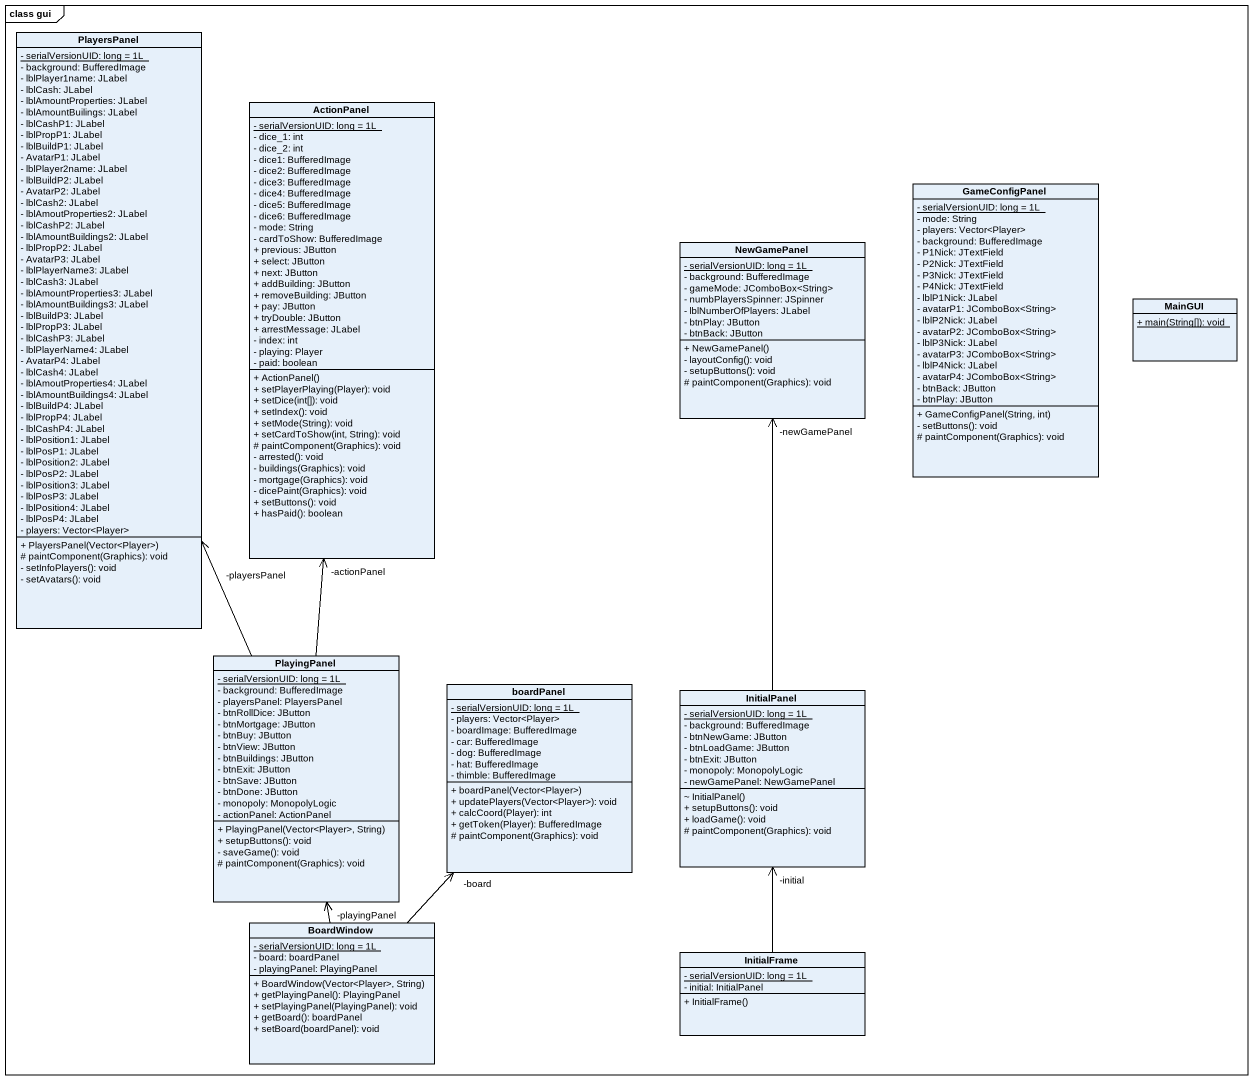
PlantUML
@startuml
mainframe class gui
hide circle
hide empty members
skinparam classAttributeIconSize 0
class PlayersPanel {
  {static} - serialVersionUID: long = 1L
  - background: BufferedImage
  - lblPlayer1name: JLabel
  - lblCash: JLabel
  - lblAmountProperties: JLabel
  - lblAmountBuilings: JLabel
  - lblCashP1: JLabel
  - lblPropP1: JLabel
  - lblBuildP1: JLabel
  - AvatarP1: JLabel
  - lblPlayer2name: JLabel
  - lblBuildP2: JLabel
  - AvatarP2: JLabel
  - lblCash2: JLabel
  - lblAmoutProperties2: JLabel
  - lblCashP2: JLabel
  - lblAmountBuildings2: JLabel
  - lblPropP2: JLabel
  - AvatarP3: JLabel
  - lblPlayerName3: JLabel
  - lblCash3: JLabel
  - lblAmountProperties3: JLabel
  - lblAmountBuildings3: JLabel
  - lblBuildP3: JLabel
  - lblPropP3: JLabel
  - lblCashP3: JLabel
  - lblPlayerName4: JLabel
  - AvatarP4: JLabel
  - lblCash4: JLabel
  - lblAmoutProperties4: JLabel
  - lblAmountBuildings4: JLabel
  - lblBuildP4: JLabel
  - lblPropP4: JLabel
  - lblCashP4: JLabel
  - lblPosition1: JLabel
  - lblPosP1: JLabel
  - lblPosition2: JLabel
  - lblPosP2: JLabel
  - lblPosition3: JLabel
  - lblPosP3: JLabel
  - lblPosition4: JLabel
  - lblPosP4: JLabel
  - players: Vector<Player>
  + PlayersPanel(Vector<Player>)
  # paintComponent(Graphics): void
  - setInfoPlayers(): void
  - setAvatars(): void
}
class ActionPanel {
  {static} - serialVersionUID: long = 1L
  - dice_1: int
  - dice_2: int
  - dice1: BufferedImage
  - dice2: BufferedImage
  - dice3: BufferedImage
  - dice4: BufferedImage
  - dice5: BufferedImage
  - dice6: BufferedImage
  - mode: String
  - cardToShow: BufferedImage
  + previous: JButton
  + select: JButton
  + next: JButton
  + addBuilding: JButton
  + removeBuilding: JButton
  + pay: JButton
  + tryDouble: JButton
  + arrestMessage: JLabel
  - index: int
  - playing: Player
  - paid: boolean
  + ActionPanel()
  + setPlayerPlaying(Player): void
  + setDice(int[]): void
  + setIndex(): void
  + setMode(String): void
  + setCardToShow(int, String): void
  # paintComponent(Graphics): void
  - arrested(): void
  - buildings(Graphics): void
  - mortgage(Graphics): void
  - dicePaint(Graphics): void
  + setButtons(): void
  + hasPaid(): boolean
}
class GameConfigPanel {
  {static} - serialVersionUID: long = 1L
  - mode: String
  - players: Vector<Player>
  - background: BufferedImage
  - P1Nick: JTextField
  - P2Nick: JTextField
  - P3Nick: JTextField
  - P4Nick: JTextField
  - lblP1Nick: JLabel
  - avatarP1: JComboBox<String>
  - lblP2Nick: JLabel
  - avatarP2: JComboBox<String>
  - lblP3Nick: JLabel
  - avatarP3: JComboBox<String>
  - lblP4Nick: JLabel
  - avatarP4: JComboBox<String>
  - btnBack: JButton
  - btnPlay: JButton
  + GameConfigPanel(String, int)
  - setButtons(): void
  # paintComponent(Graphics): void
}
class NewGamePanel {
  {static} - serialVersionUID: long = 1L
  - background: BufferedImage
  - gameMode: JComboBox<String>
  - numbPlayersSpinner: JSpinner
  - lblNumberOfPlayers: JLabel
  - btnPlay: JButton
  - btnBack: JButton
  + NewGamePanel()
  - layoutConfig(): void
  - setupButtons(): void
  # paintComponent(Graphics): void
}
class MainGUI {
  {static} + main(String[]): void
}
class PlayingPanel {
  {static} - serialVersionUID: long = 1L
  - background: BufferedImage
  - playersPanel: PlayersPanel
  - btnRollDice: JButton
  - btnMortgage: JButton
  - btnBuy: JButton
  - btnView: JButton
  - btnBuildings: JButton
  - btnExit: JButton
  - btnSave: JButton
  - btnDone: JButton
  - monopoly: MonopolyLogic
  - actionPanel: ActionPanel
  + PlayingPanel(Vector<Player>, String)
  + setupButtons(): void
  - saveGame(): void
  # paintComponent(Graphics): void
}
class boardPanel {
  {static} - serialVersionUID: long = 1L
  - players: Vector<Player>
  - boardImage: BufferedImage
  - car: BufferedImage
  - dog: BufferedImage
  - hat: BufferedImage
  - thimble: BufferedImage
  + boardPanel(Vector<Player>)
  + updatePlayers(Vector<Player>): void
  + calcCoord(Player): int
  + getToken(Player): BufferedImage
  # paintComponent(Graphics): void
}
class InitialPanel {
  {static} - serialVersionUID: long = 1L
  - background: BufferedImage
  - btnNewGame: JButton
  - btnLoadGame: JButton
  - btnExit: JButton
  - monopoly: MonopolyLogic
  - newGamePanel: NewGamePanel
  ~ InitialPanel()
  + setupButtons(): void
  + loadGame(): void
  # paintComponent(Graphics): void
}
class BoardWindow {
  {static} - serialVersionUID: long = 1L
  - board: boardPanel
  - playingPanel: PlayingPanel
  + BoardWindow(Vector<Player>, String)
  + getPlayingPanel(): PlayingPanel
  + setPlayingPanel(PlayingPanel): void
  + getBoard(): boardPanel
  + setBoard(boardPanel): void
}
class InitialFrame {
  {static} - serialVersionUID: long = 1L
  - initial: InitialPanel
  + InitialFrame()
}
PlayingPanel -up-> "-playersPanel" PlayersPanel
PlayingPanel -up-> "-actionPanel" ActionPanel
InitialPanel -up-> "-newGamePanel" NewGamePanel
BoardWindow -up-> "-playingPanel" PlayingPanel
BoardWindow -up-> "-board" boardPanel
InitialFrame -up-> "-initial" InitialPanel
@enduml
